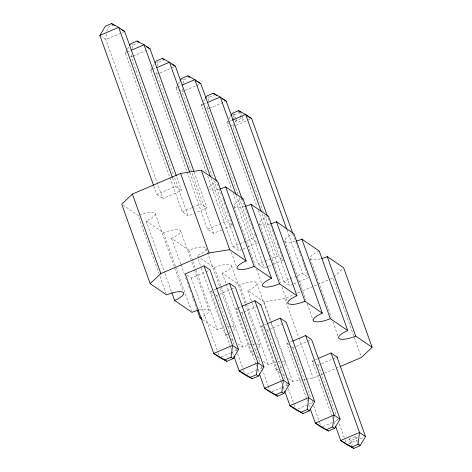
<?xml version="1.0" encoding="UTF-8"?>
<svg xmlns="http://www.w3.org/2000/svg" width="472" height="472" viewBox="0 0 472 472"><rect width="100%" height="100%" fill="white"/><g stroke="black" fill="none" stroke-linecap="round" stroke-linejoin="round"><path stroke-width="0.35" stroke-dasharray="2.36 1.77" d="M106.566 33.937L105.875 39.524L162.81 198.535L181.602 190.499L176.646 176.675M106.908 31.14L107.339 27.647L112.973 25.24M131.529 54.846L131.275 56.941L173.602 175.159M132.308 48.557L132.732 45.064L138.373 42.657M156.928 72.263L156.669 74.358L213.604 233.369L222.996 229.351M157.701 65.974L158.132 62.481L163.141 60.339M182.41 88.978L182.068 91.775L212.264 176.115M183.101 83.391L183.525 79.898L188.54 77.756M207.804 106.395L207.462 109.185L237.912 194.222M208.494 100.807L208.925 97.315L213.934 95.173M233.203 123.811L232.861 126.602L263.305 211.639M233.805 118.92L234.318 114.731L239.328 112.584M127.092 49.784L125.275 52.829L182.21 211.839L188.21 215.952L194.918 213.078M127.458 49.176L128.915 46.74M152.491 67.201L150.668 70.245L207.603 229.25L213.604 233.369M152.857 66.587L154.674 63.543M177.885 84.612L176.068 87.656L206.264 172.003M178.251 84.004L179.708 81.567M202.193 103.858L201.461 105.073L231.663 189.419M203.65 101.421L205.102 98.984M227.587 121.275L226.861 122.49L257.057 206.836M229.044 118.838L230.501 116.401M334.064 276.922L342.589 268.822M124.667 31.488L105.875 39.524L101.681 36.645M126.614 52.25L125.275 52.829L127.074 54.062M127.287 51.967L130.644 50.534M132.614 56.369L131.275 56.941L130.071 56.121M133.287 56.079L148.721 49.477M152.013 69.667L150.668 70.245L153.07 71.886M152.686 69.384L156.037 67.944M159.353 73.207L156.669 74.358L155.471 73.532M160.026 72.924L175.46 66.322M177.407 87.084L176.068 87.656L178.469 89.302M178.08 86.795L181.437 85.361M184.753 90.624L182.068 91.775L179.065 89.715M185.419 90.335L200.854 83.739M202.807 104.501L201.461 105.073L202.665 105.899M203.479 104.212L206.83 102.778M208.807 108.613L207.462 109.185L206.264 108.365M209.474 108.33L224.908 101.728M229.545 121.339L226.861 122.49L228.66 123.723M230.212 121.056L231.557 120.484M235.121 121.18L241.387 118.501L243.387 119.876L237.121 122.555L235.121 121.18L234.425 119.227M235.546 125.458L232.861 126.602L231.062 125.369M236.212 125.168L251.647 118.566M153.843 186.127L156.81 194.423L175.602 186.387L181.602 190.499M182.21 211.839L191.602 207.822M192.275 207.532L200.995 203.804L206.996 207.916L195.591 212.795M207.603 229.25L226.395 221.215L232.389 225.333L223.669 229.062M207.751 176.15L233.003 246.667L239.038 244.083M239.711 243.8L251.788 238.631L257.789 242.75L248.396 246.767M233.003 246.667L239.003 250.785L242.354 249.346M243.027 249.063L245.711 247.912M187.077 275.158L191.278 278.037L205.367 272.014M206.04 271.724L208.724 270.58M232.902 192.877L258.396 264.084L277.188 256.048L283.182 260.16L273.789 264.178M258.396 264.084L264.397 268.196L267.754 266.763M268.421 266.479L273.117 264.467M230.478 346.649L210.677 291.342L216.046 289.047M215.474 294.634L216.672 295.454L230.767 289.43M231.439 289.141L234.118 287.997M258.296 210.294L283.796 281.501L302.582 273.465L308.582 277.577L299.189 281.595M283.796 281.501L289.79 285.613L293.147 284.179M293.82 283.89L296.505 282.746M255.877 364.065L236.071 308.759L237.416 308.187M238.083 307.897L241.44 306.464M240.873 312.051L242.071 312.871L243.41 312.299M244.083 312.01L259.517 305.408M139.464 214.89A13.894 4.018 -19.7 0 1 154.851 212.972A13.894 4.018 -19.7 0 1 146.137 220.92L163.53 232.849A13.894 4.018 -19.7 0 1 180.056 230.236A13.894 4.018 -19.7 0 1 171.531 238.336L188.93 250.266A13.894 4.018 -19.7 0 1 205.456 247.652A13.894 4.018 -19.7 0 1 196.93 255.753L214.323 267.683A13.894 4.018 -19.7 0 1 230.849 265.069A13.894 4.018 -19.7 0 1 222.324 273.164L239.723 285.1A13.894 4.018 -19.7 0 1 256.249 282.48A13.894 4.018 -19.7 0 1 247.717 290.581L264.119 301.826L284.775 298.558L294.15 294.552M297.502 293.118L300.18 291.973M302.859 290.823L329.651 279.365M330.317 279.082L332.996 277.937L360.968 356.059M281.271 381.482L261.47 326.176L266.833 323.88M266.267 329.468L267.465 330.288L268.81 329.716M269.482 329.426L284.911 322.824M221.085 356.974L230.483 352.956M231.15 352.667L236.519 350.371M306.67 398.899L286.864 343.592L289.548 342.442M290.221 342.153L292.233 341.291M291.666 346.879L292.864 347.705L295.549 346.554M296.221 346.271L311.65 339.669M247.157 374.101L255.877 370.367M256.55 370.083L261.919 367.788M332.064 416.316L312.263 361.003L317.627 358.708M317.06 364.296L318.258 365.121L320.942 363.971M321.615 363.682L337.049 357.086M271.878 391.801L281.277 387.783M281.943 387.5L287.985 384.916M306.116 379.193L313.243 378.066L320.606 374.916M321.279 374.626L323.957 373.482M324.63 373.193L339.362 366.892M297.95 408.929L306.67 405.2M309.355 404.056L312.712 402.616M322.671 426.635L332.064 422.617M334.748 421.466L338.778 419.75M348.991 439.202L355.251 436.523L357.251 437.898L350.991 440.577L348.991 439.202L351.793 447.031M348.737 443.763L357.463 440.034M360.148 438.883L363.505 437.45M288.333 378.42L292.587 381.335L305.408 379.305M131.735 44.38L132.732 45.064M157.129 61.797L158.132 62.481M182.528 79.213L183.525 79.898M207.922 96.63L208.925 97.315M232.82 113.699L234.318 114.731L235.487 117.988M156.81 194.423L162.81 198.535M122.95 205.019L138.137 215.433L158.928 273.506M210.677 291.342L213.073 292.988M236.071 308.759L237.87 309.992M261.47 326.176L263.866 327.822M286.864 343.592L288.663 344.826M312.263 361.003L314.659 362.649M202.429 319.509L217.397 329.769A13.894 4.018 -19.7 0 1 224.194 327.462M201.385 268.196L225.392 335.256L228.218 337.191M231.25 339.274L234.897 341.775M237.935 343.852L242.791 347.185A13.894 4.018 -19.7 0 1 252.201 344.306M226.283 284.227L250.791 352.672L253.788 354.732M257.387 357.198L260.391 359.257M263.388 361.31L268.19 364.602A13.894 4.018 -19.7 0 1 276.964 361.841M247.717 290.581L276.185 370.089L279.831 372.585M282.87 374.668L285.294 376.337M319.261 251.08A13.894 4.018 -19.7 0 0 310.122 258.29L331.415 317.744M332.896 321.892L338.094 336.412M292.988 234.023L297.938 247.853M298.929 250.614L300.906 256.148M301.897 258.91L303.879 264.444M304.127 265.134L305.118 267.901M305.36 268.592L308.086 276.197M286.988 229.911L302.582 273.465M240.584 112.053L243.387 119.876M359.351 443.763L360.053 445.721M238.814 111.333L241.387 118.501M355.251 436.523L358.053 444.353M284.728 240.873L306.015 300.328M307.254 303.785L313.196 320.376M235.723 118.643L237.121 122.555M350.991 440.577L352.625 445.137M232.79 114.661L234.189 118.572M268.084 217.993L269.075 220.754M270.562 224.902L272.043 229.05M272.291 229.746L273.282 232.507M273.53 233.197L276.008 240.112M276.999 242.879L278.976 248.408M279.967 251.175L283.182 260.16M264.544 215.096L289.79 285.613M318.258 365.121L336.329 415.59M337.568 419.047L338.064 420.428M339.303 423.885L344.749 439.096M344.997 439.786L345.982 442.553M262.084 213.875L277.188 256.048M332.312 417.006L332.807 418.387M334.046 421.844L335.031 424.611M268.468 216.247A13.894 4.018 -19.7 0 0 259.329 223.457L280.622 282.911M282.103 287.059L287.796 302.959M284.775 298.558L298.634 337.273M298.882 337.964L313.243 378.066M242.195 199.19L244.172 204.724M245.163 207.491L253.086 229.61M254.573 233.758L256.054 237.906M239.151 197.679L264.397 268.196M292.864 347.705L310.688 397.483M311.921 400.934L312.665 403.011M313.656 405.778L319.349 421.679M319.597 422.369L320.588 425.136M236.195 195.078L251.788 238.631M306.918 399.589L307.408 400.97M308.647 404.427L309.638 407.194M243.068 198.836A13.894 4.018 -19.7 0 0 233.935 206.04L255.222 265.494M256.461 268.952L261.659 283.471M264.119 301.826L292.587 381.335M256.856 283.377L270.22 320.706M271.211 323.473L285.324 362.879M217.539 183.85L218.282 185.927M219.273 188.688L221.25 194.222M222.737 198.37L225.463 205.975M225.71 206.665L228.43 214.27M228.678 214.961L229.422 217.037M230.413 219.799L231.404 222.566M231.652 223.256L232.389 225.333M213.751 180.263L239.003 250.785M267.465 330.288L285.536 380.757M286.528 383.524L287.271 385.594M288.262 388.362L293.956 404.262M294.203 404.952L295.684 409.1M211.043 178.351L226.395 221.215M281.518 382.172L282.014 383.553M283.253 387.01L284.486 390.468M231.309 252.231L236.265 266.055M239.723 285.1L246.16 303.071M246.408 303.762L268.19 364.602M231.457 265.96L259.924 345.463M194.122 171.967L206.996 207.916M242.071 312.871L259.895 362.649M261.134 366.107L261.872 368.178M262.119 368.874L268.061 385.465M268.308 386.155L269.795 390.303M189.856 172.693L200.995 203.804M256.125 364.756L256.615 366.142M257.854 369.594L259.093 373.051M222.324 273.164L226.035 283.536M214.323 267.683L220.76 285.654M221.008 286.351L242.791 347.185M206.063 248.543L219.427 285.879M220.418 288.64L234.531 328.046M174.593 177.926L188.21 215.952M216.672 295.454L234.743 345.923M235.734 348.69L236.478 350.767M237.469 353.528L243.163 369.428M243.41 370.119L244.891 374.272M172.628 178.091L175.602 186.387M230.725 347.339L231.221 348.725M232.46 352.183L233.699 355.64M198.163 259.205L201.137 267.506M188.93 250.266L192.641 260.638M192.889 261.329L195.862 269.624M196.11 270.314L217.397 329.769M180.664 231.127L190.812 259.476M191.803 262.237L209.131 310.635M191.278 278.037L217.763 352.012M218.011 352.708L219.002 355.469M171.531 238.336L180.688 263.913M180.935 264.609L184.652 274.975M185.643 277.743L187.62 283.271M188.611 286.038L190.594 291.566M192.075 295.72L194.8 303.319M195.048 304.015L197.03 309.543M163.53 232.849L175.413 266.037M175.661 266.727L191.502 310.971M155.27 213.71L182.994 291.141M146.137 220.92L164.698 272.769M164.946 273.459L171.631 292.127M159.919 276.273L166.109 293.555M256.833 343.929A13.894 4.018 -19.7 0 1 258.479 348.082M256.52 349.628A13.894 4.018 -19.7 0 1 255.01 350.572M253.895 351.192A13.894 4.018 -19.7 0 1 250.791 352.672M252.821 344.2A13.894 4.018 -19.7 0 1 255.641 343.917M282.226 361.346A13.894 4.018 -19.7 0 1 283.873 365.499M281.914 367.039A13.894 4.018 -19.7 0 1 276.185 370.089M278.214 361.617A13.894 4.018 -19.7 0 1 279.69 361.428M295.065 241.463A13.894 4.018 -19.7 0 1 284.775 241.08A13.894 4.018 -19.7 0 1 292.575 234.242M320.458 258.874A13.894 4.018 -19.7 0 1 310.122 258.29M218.872 189.213A13.894 4.018 -19.7 0 1 209.544 189.738M208.825 187.425A13.894 4.018 -19.7 0 1 216.388 181.991M244.272 206.63A13.894 4.018 -19.7 0 1 233.935 206.04M199.461 309.88A13.894 4.018 -19.7 0 1 209.114 310.529A13.894 4.018 -19.7 0 1 201.284 317.267M227.421 326.783A13.894 4.018 -19.7 0 1 233.079 330.666M231.121 332.211A13.894 4.018 -19.7 0 1 228.501 333.775M227.917 334.082A13.894 4.018 -19.7 0 1 225.392 335.256M269.665 224.047A13.894 4.018 -19.7 0 1 259.329 223.457"/><path stroke-width="0.71" d="M238.531 349.51L232.537 345.398L213.745 353.434L224.808 359.947L231.073 357.269L232.537 345.398L204.069 265.889L185.278 273.925L213.745 353.434L219.745 357.546L226.808 361.322L233.074 358.643L238.531 349.51L210.064 270.008L204.069 265.889M233.947 356.331L239.145 370.844L250.207 377.364L256.467 374.685L257.93 362.815L229.463 283.306L216.713 288.758M259.34 373.747L264.538 388.261L275.601 394.781L281.867 392.102L283.33 380.226L254.862 300.723L242.112 306.175M284.734 391.158L289.938 405.678L301 412.198L307.26 409.519L308.723 397.642L280.256 318.14L267.506 323.591M310.381 409.265L315.331 423.095L326.394 429.614L332.66 426.936L334.117 415.059L305.655 335.557L292.905 341.008M335.527 425.992L340.725 440.512L351.793 447.031L358.053 444.353L359.517 432.476L331.049 352.967L318.299 358.425M153.595 185.431L99.875 35.412L105.339 26.279L111.599 23.6L118.667 27.376L124.667 31.488L176.398 175.979M129.641 45.519L130.732 43.695L136.998 41.017L144.06 44.793L150.061 48.905L193.874 171.277M155.04 62.935L156.132 61.112L162.392 58.434L169.46 62.21L175.46 66.322L216.548 181.083M180.074 80.96L181.525 78.523L187.791 75.85L194.853 79.62L200.854 83.739L241.947 198.5M205.468 98.377L206.925 95.94L213.185 93.261L220.253 97.037L226.253 101.155L267.341 215.916M230.867 115.793L232.318 113.357L238.584 110.678L245.647 114.454L251.647 118.566L292.74 233.333M263.931 366.927L257.93 362.815L239.145 370.844L245.139 374.963L252.207 378.739L258.467 376.06L263.931 366.927L235.463 287.418L229.463 283.306M289.324 384.344L283.33 380.226L264.538 388.261L270.539 392.379L277.601 396.15L283.867 393.477L289.324 384.344L260.857 304.835M314.724 401.755L308.723 397.642L289.938 405.678L295.932 409.79L303 413.566L309.26 410.888L314.724 401.755L286.256 322.252L280.256 318.14M340.117 419.171L334.117 415.059L315.331 423.095L321.332 427.207L328.394 430.983L334.66 428.305L340.117 419.171L311.65 339.669L305.655 335.557M365.517 436.588L359.517 432.476L340.725 440.512L346.725 444.624L353.793 448.4L360.053 445.721L365.517 436.588L337.049 357.086M340.035 366.608L361.463 357.44L372.125 347.315L355.723 336.07A13.894 4.018 -19.7 0 1 339.197 338.684A13.894 4.018 -19.7 0 1 347.728 330.589L330.329 318.653A13.894 4.018 -19.7 0 1 317.479 321.922L313.803 321.267A13.894 4.018 -19.7 0 1 322.329 313.172L304.93 301.242A13.894 4.018 -19.7 0 1 292.085 304.505L288.404 303.856A13.894 4.018 -19.7 0 1 296.935 295.755L279.536 283.825A13.894 4.018 -19.7 0 1 263.01 286.439A13.894 4.018 -19.7 0 1 271.536 278.338L254.137 266.409A13.894 4.018 -19.7 0 1 241.292 269.677L237.617 269.022A13.894 4.018 -19.7 0 1 246.142 260.922L217.675 181.419L201.273 170.174L180.617 173.442L132.396 194.063L121.741 204.187L150.202 283.696L166.604 294.941A13.894 4.018 -19.7 0 1 183.13 292.327A13.894 4.018 -19.7 0 1 174.605 300.422L191.998 312.358A13.894 4.018 -19.7 0 1 198.8 310.045M150.202 283.696L160.863 273.571L209.084 252.945L229.74 249.676L246.142 260.922M99.875 35.412L118.667 27.376L172.38 177.395M131.316 50.244L144.06 44.793L189.608 171.997M156.71 67.661L169.46 62.21L210.553 176.97M182.103 85.078L194.853 79.62L235.947 194.387M207.503 102.489L220.253 97.037L261.34 211.804M232.23 120.195L245.647 114.454L286.74 229.221M113.599 24.969L114.832 25.694M120.98 29.317L124.667 31.488M146.373 46.734L150.061 48.905M171.773 64.151L175.46 66.322M196.553 81.202L200.854 83.739M217.031 95.722L213.185 93.261M221.946 98.618L226.253 101.155M246.732 115.669L251.647 118.566M111.599 23.6L113.103 24.627M136.998 41.017L138.998 42.386M162.392 58.434L164.392 59.802M187.791 75.85L189.791 77.219M238.584 110.678L240.584 112.053M220.229 188.847A13.894 4.018 -19.7 0 0 225.669 186.9L243.068 198.836L271.536 278.338M244.944 206.453A13.894 4.018 -19.7 0 0 251.069 204.317L268.468 216.247L296.935 295.755M270.338 223.87A13.894 4.018 -19.7 0 0 276.462 221.734L293.861 233.664L322.329 313.172M296.416 241.092A13.894 4.018 -19.7 0 0 301.862 239.151L319.261 251.08L347.728 330.589M321.815 258.508A13.894 4.018 -19.7 0 0 327.255 256.567L343.657 267.813L372.125 347.315M254.862 300.723L261.069 304.983M331.049 352.967L337.256 357.227M197.272 310.234L199.998 317.839L201.821 319.09M231.073 357.269L233.074 358.643M256.467 374.685L258.467 376.06M281.867 392.102L283.867 393.477M307.26 409.519L309.26 410.888M332.66 426.936L334.66 428.305M358.053 444.353L360.053 445.721M224.808 359.947L226.808 361.322M250.207 377.364L252.207 378.739M275.601 394.781L277.601 396.15M301 412.198L303 413.566M326.394 429.614L328.394 430.983M351.793 447.031L353.793 448.4M327.255 256.567L355.723 336.07M301.862 239.151L330.329 318.653M276.462 221.734L304.93 301.242M251.069 204.317L279.536 283.825M225.669 186.9L254.137 266.409M201.273 170.174L229.74 249.676M180.617 173.442L209.084 252.945M171.879 292.817L174.605 300.422M132.396 194.063L160.863 273.571M201.284 317.267A13.894 4.018 -19.7 0 1 199.998 317.839"/></g></svg>
